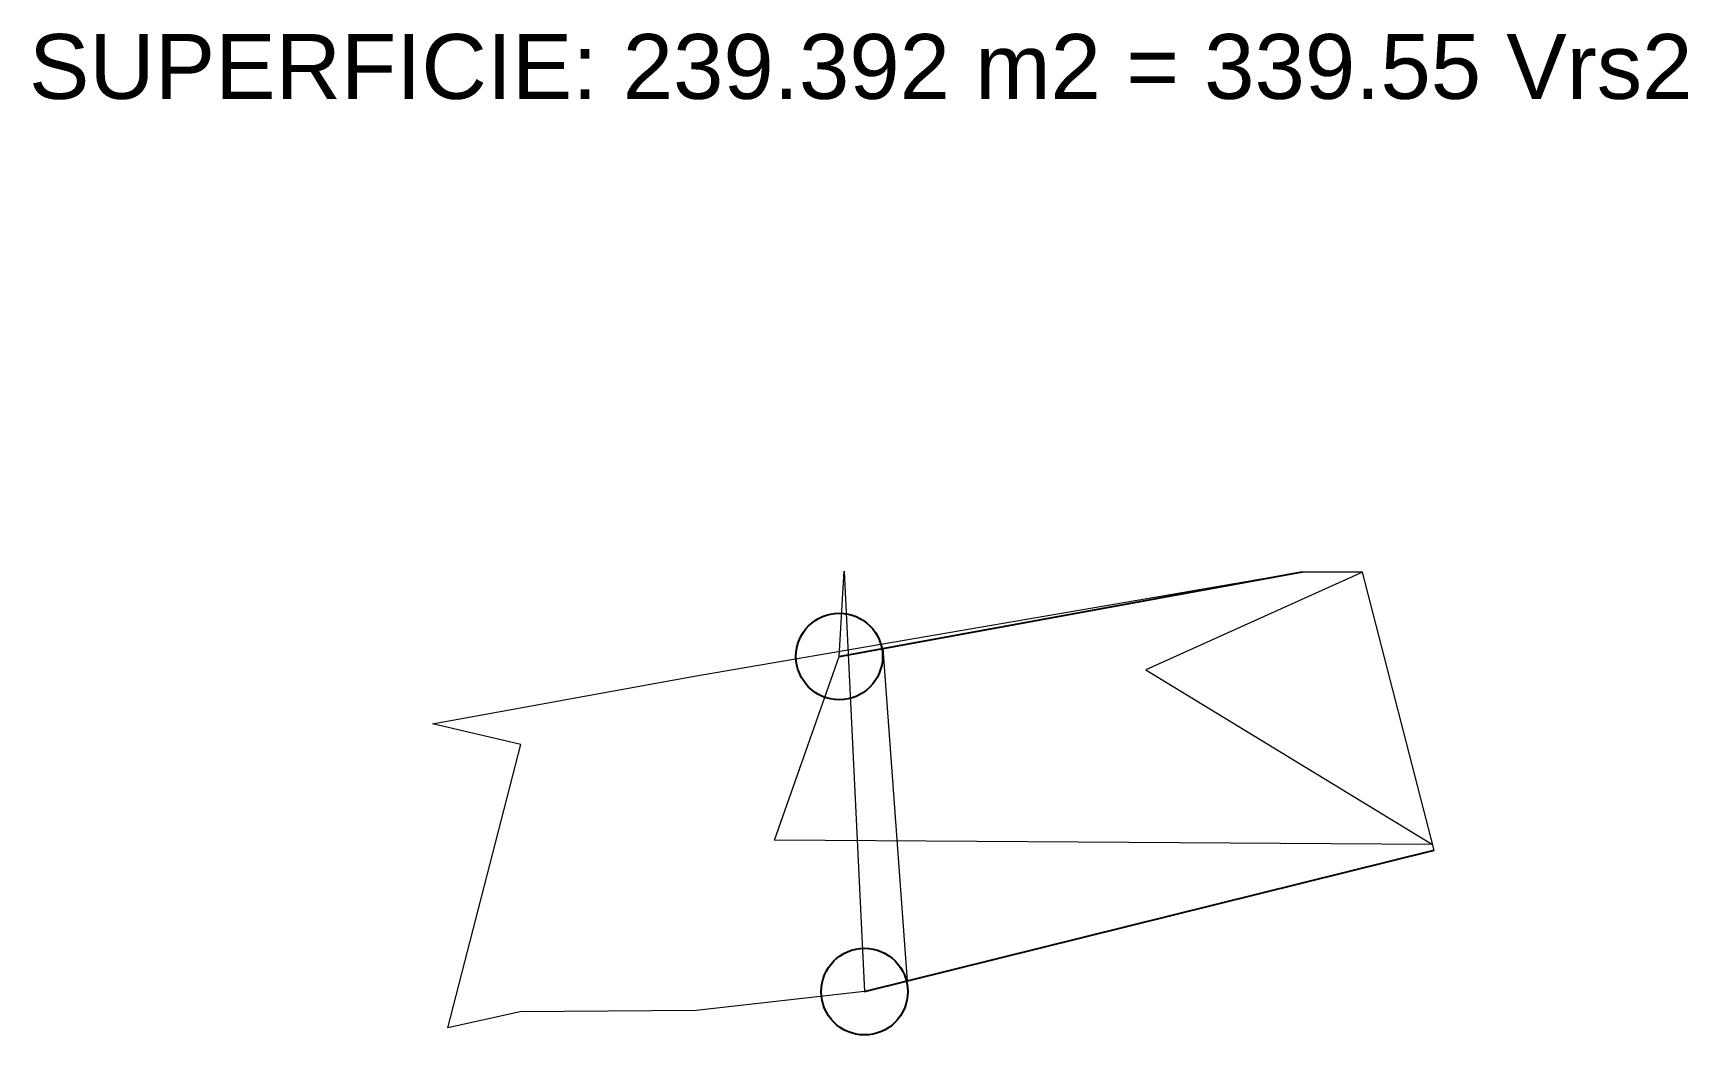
# Model space of a CAD drawing. Header units: millimetres. Extents: x 612575.4 to 612639.2, y 1318386.7 to 1318425.3.
import ezdxf

# ---------------------------------------------------------------- set-up
doc = ezdxf.new("R2010")
doc.units = ezdxf.units.MM
doc.layers.add('CVL_CUADCON_TIT', color=1, linetype='Continuous')
doc.styles.get("Standard").update_dxf_attribs({"font": 'arial.ttf'})

msp = doc.modelspace()

# ---------------------------------------------------------------- linework, layer by layer
for p, q in [((612606.464, 1318401.29), (612624.317, 1318404.556)), ((612607.437, 1318388.366), (612629.402, 1318393.824))]:
    msp.add_line(p, q)
for centre in [(612606.464, 1318401.29), (612607.437, 1318388.366)]:
    msp.add_circle(centre, 1.67)
at = {"layer": 'CVL_CUADCON_TIT', "color": 4, "lineweight": 18, "ltscale": 0.5, "flags": 128}
msp.add_lwpolyline([(612603.963, 1318394.202), (612606.464, 1318401.29), (612606.657, 1318404.573), (612606.657, 1318404.572), (612607.437, 1318388.366), (612600.949, 1318387.643), (612594.158, 1318387.583), (612591.366, 1318386.975), (612594.178, 1318397.894), (612590.778, 1318398.687), (612600.801, 1318400.523), (612624.317, 1318404.556), (612626.644, 1318404.541), (612618.281, 1318400.78), (612629.347, 1318394.037)], close=True, dxfattribs=at)
at = {"layer": 'CVL_CUADCON_TIT', "color": 3, "lineweight": 18, "ltscale": 0.5, "flags": 128}
msp.add_lwpolyline([(612608.146, 1318401.598), (612609.081, 1318388.775), (612629.402, 1318393.824), (612626.644, 1318404.541), (612624.317, 1318404.556), (612608.146, 1318401.598)], dxfattribs=at)

# ---------------------------------------------------------------- texts
at = {"insert": (612575.215, 1318425.29), "char_height": 2.5, "width": 67.00912, "attachment_point": 1}
msp.add_mtext('SUPERFICIE: 239.392 m2 = 339.55 Vrs2', dxfattribs=at)

doc.saveas('drawing.dxf')
